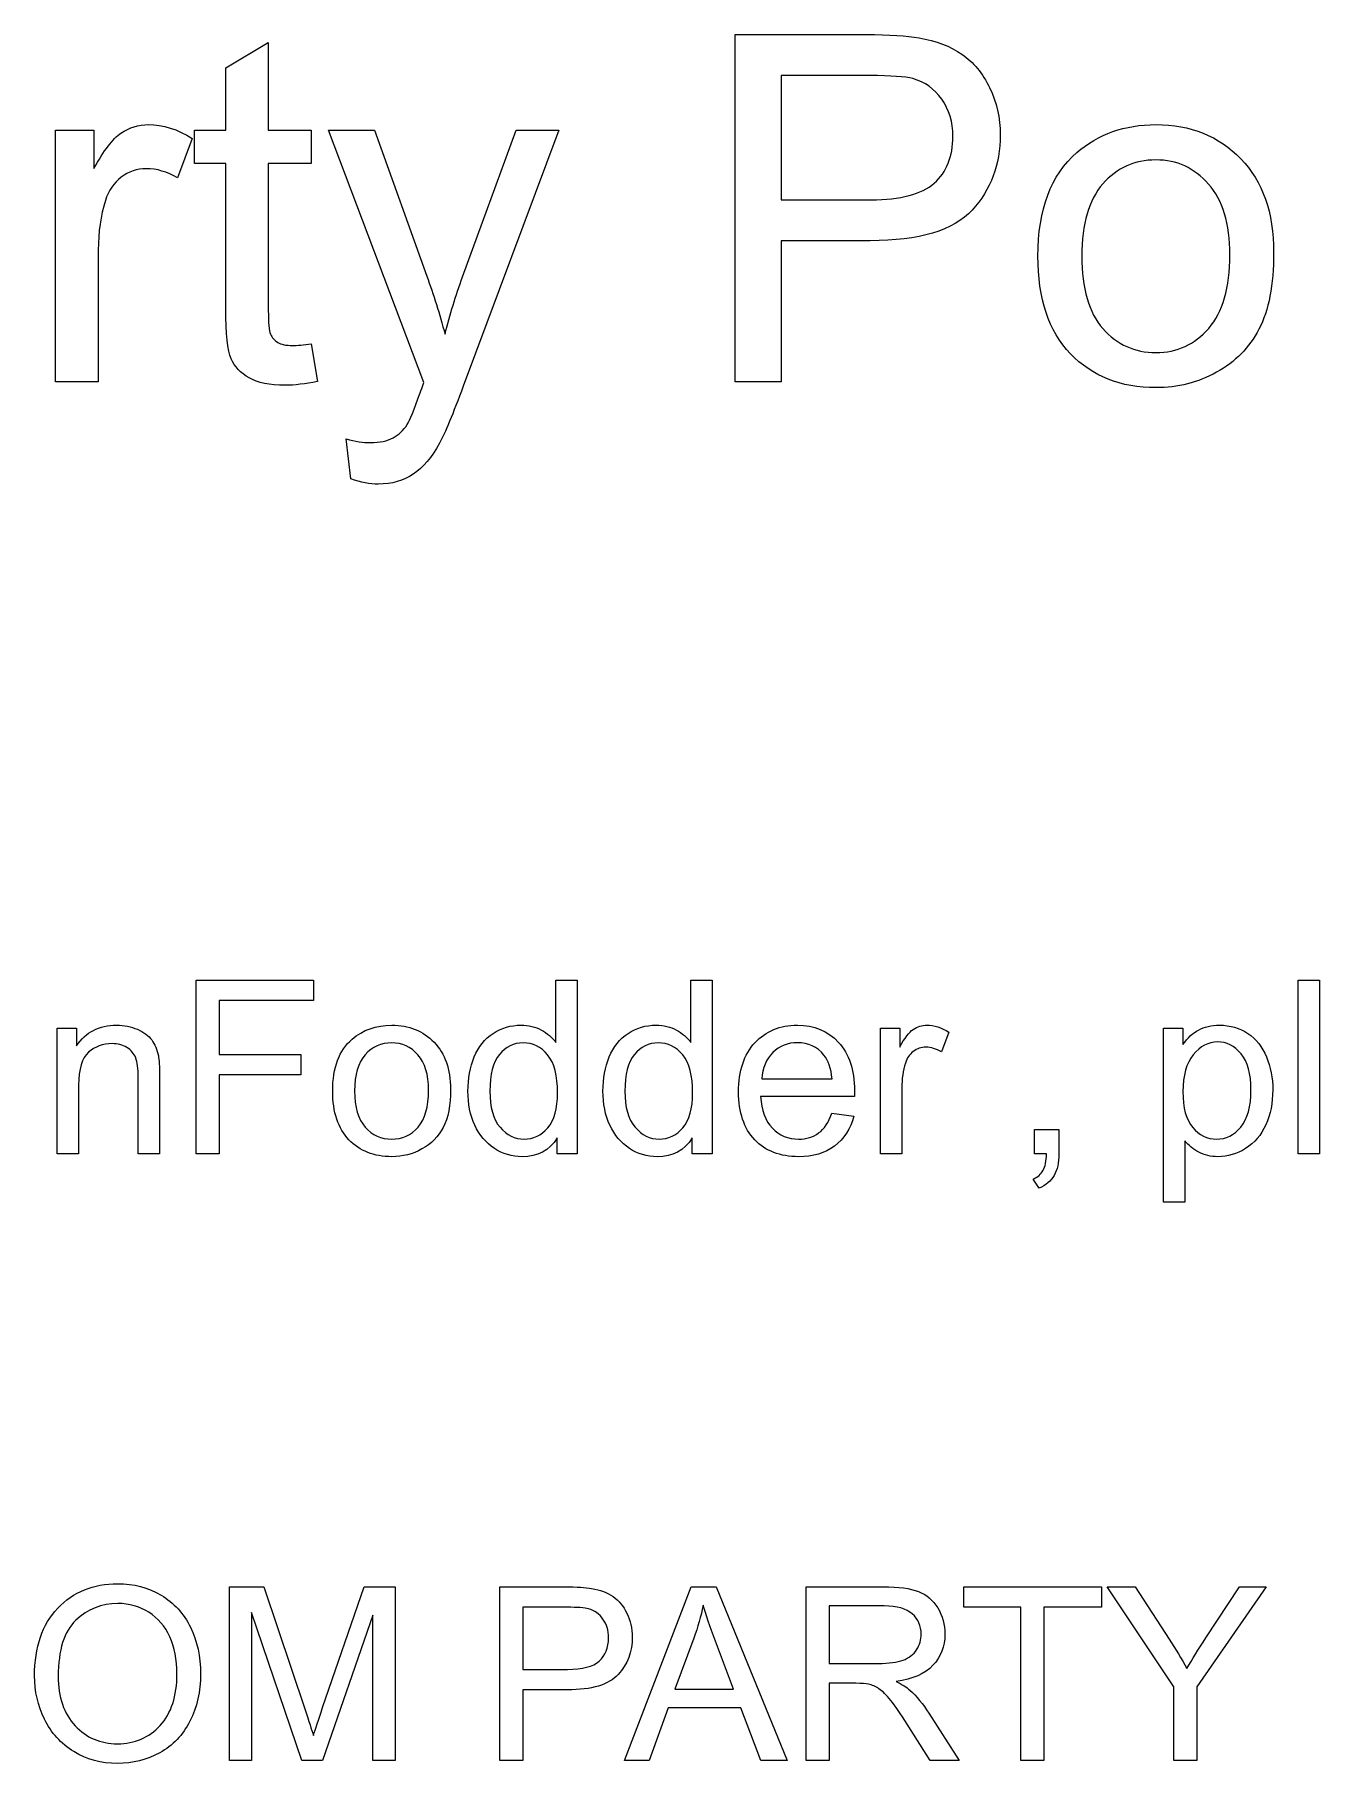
# Model space of a CAD drawing. Extents: x 33 to 401, y 28 to 278.
# Drawn here: x 188.98 to 211.4, y 248.21 to 278.37 of the extents above; entities that cross this region are included whole.
import ezdxf

# ---------------------------------------------------------------- set-up
doc = ezdxf.new("R2010")
doc.units = 0
doc.layers.add('Layer_1', color=7, linetype='CONTINUOUS')

msp = doc.modelspace()

# ---------------------------------------------------------------- linework, layer by layer
at = {"layer": 'Layer_1', "color": 7}
for p, q in [((192.31844, 277.787329), (193.05844, 278.233813)), ((193.05844, 278.233813), (193.05844, 276.700057)), ((201.20673, 272.309631), (201.20673, 278.370243)), ((201.20673, 278.370243), (203.4929, 278.370243)), ((192.31844, 276.700057), (192.31844, 277.787329)), ((203.55904, 277.655038), (202.00875, 277.655038)), ((202.00875, 277.655038), (202.00875, 275.488765)), ((189.34596, 272.309631), (189.34596, 276.700061)), ((189.34596, 276.700061), (190.01569, 276.700061)), ((190.01569, 276.700061), (190.01569, 276.034468)), ((191.77273, 276.121281), (191.77273, 276.700057)), ((191.77273, 276.700057), (192.31844, 276.700057)), ((193.05844, 276.700057), (193.80672, 276.700057)), ((193.80672, 276.700057), (193.80672, 276.121281)), ((195.77445, 272.301357), (194.1084, 276.700055)), ((194.1084, 276.700055), (194.91042, 276.700055)), ((194.91042, 276.700055), (195.82406, 274.157574)), ((196.44831, 274.141038), (197.38675, 276.700055)), ((198.13089, 276.700055), (196.46071, 272.235211)), ((197.38675, 276.700055), (198.13089, 276.700055)), ((191.73134, 276.559501), (191.47503, 275.869104)), ((192.31844, 276.121281), (191.77273, 276.121281)), ((192.31844, 273.595337), (192.31844, 276.121281)), ((193.80672, 276.121281), (193.05844, 276.121281)), ((193.05844, 276.121281), (193.05844, 273.554)), ((202.00875, 275.488765), (203.57558, 275.488765)), ((190.0901, 274.608199), (190.0901, 272.309631)), ((203.56318, 274.773562), (202.00875, 274.773562)), ((202.00875, 274.773562), (202.00875, 272.309629)), ((206.49013, 274.504846), (206.49013, 274.504846)), ((207.25494, 274.504846), (207.25494, 274.504846)), ((193.80671, 272.975228), (193.80667, 272.975224)), ((193.80667, 272.975224), (193.91415, 272.3179)), ((190.0901, 272.309631), (189.34596, 272.309631)), ((202.00875, 272.309629), (201.20673, 272.309631)), ((194.49707, 270.618779), (194.41437, 271.317444)), ((194.49701, 270.618772), (194.49707, 270.618779)), ((191.80058, 258.842796), (191.80058, 261.873102)), ((191.80058, 261.873102), (193.8449, 261.873102)), ((193.8449, 261.873102), (193.8449, 261.515501)), ((198.07617, 260.785829), (198.07617, 261.873101)), ((198.07617, 261.873101), (198.44617, 261.873101)), ((198.44617, 261.873101), (198.44617, 258.842795)), ((200.43262, 260.785829), (200.43262, 261.873101)), ((200.43262, 261.873101), (200.80262, 261.873101)), ((200.80262, 261.873101), (200.80262, 258.842795)), ((211.03041, 258.842796), (211.03041, 261.873102)), ((211.03041, 261.873102), (211.40248, 261.873102)), ((211.40248, 261.873102), (211.40248, 258.842796)), ((193.8449, 261.515501), (192.20159, 261.515501)), ((192.20159, 261.515501), (192.20159, 260.577057)), ((189.37592, 258.842796), (189.37592, 261.038011)), ((189.37592, 261.038011), (189.71079, 261.038011)), ((189.71079, 261.038011), (189.71079, 260.725885)), ((203.74197, 258.842796), (203.74197, 261.038011)), ((203.74197, 261.038011), (204.07684, 261.038011)), ((204.07684, 261.038011), (204.07684, 260.705215)), ((204.93467, 260.967727), (204.80651, 260.622529)), ((208.68224, 258.001504), (208.68224, 261.038011)), ((208.68224, 261.038011), (209.02123, 261.038011)), ((209.02123, 261.038011), (209.02123, 260.752757)), ((192.20159, 260.577057), (193.62373, 260.577057)), ((193.62373, 260.577057), (193.62373, 260.219456)), ((189.74803, 260.041683), (189.74803, 258.84279)), ((190.78775, 258.842793), (190.78775, 260.178112)), ((191.15982, 260.192582), (191.15982, 258.842793)), ((193.62373, 260.219456), (192.20159, 260.219456)), ((192.20159, 260.219456), (192.20159, 258.842796)), ((201.67078, 260.151244), (202.89655, 260.151244)), ((201.67078, 260.151244), (201.67078, 260.151244)), ((194.18183, 259.940404), (194.18183, 259.940404)), ((194.56424, 259.940404), (194.56424, 259.940404)), ((196.92482, 259.938337), (196.92482, 259.938337)), ((199.28127, 259.938337), (199.28127, 259.938337)), ((203.28729, 259.84532), (201.65018, 259.84532)), ((204.11406, 259.992085), (204.11406, 258.842801)), ((209.01917, 259.928001), (209.01917, 259.928001)), ((202.89248, 259.549731), (202.89241, 259.54973)), ((202.89241, 259.54973), (203.27689, 259.50219)), ((198.10098, 258.842796), (198.10098, 259.119782)), ((200.45742, 258.842796), (200.45742, 259.119782)), ((206.43121, 258.842796), (206.43121, 259.266543)), ((206.43121, 259.266543), (206.85496, 259.266543)), ((206.85496, 259.266543), (206.85496, 258.842796)), ((189.74803, 258.84279), (189.37592, 258.842796)), ((191.15982, 258.842793), (190.78775, 258.842793)), ((192.20159, 258.842796), (191.80058, 258.842796)), ((198.44617, 258.842795), (198.10098, 258.842796)), ((200.80262, 258.842795), (200.45742, 258.842796)), ((204.11406, 258.842801), (203.74197, 258.842796)), ((206.64202, 258.842796), (206.43121, 258.842796)), ((209.05431, 259.070176), (209.05431, 258.001507)), ((211.40248, 258.842796), (211.03041, 258.842796)), ((206.50974, 258.24335), (206.40639, 258.402513)), ((209.05431, 258.001507), (208.68224, 258.001504)), ((192.37936, 248.259464), (192.37936, 251.289769)), ((192.37936, 251.289769), (192.98294, 251.289769)), ((192.98294, 251.289769), (193.70021, 249.144164)), ((194.00614, 249.181371), (194.73167, 251.289769)), ((194.73167, 251.289769), (195.27118, 251.289769)), ((195.27118, 251.289769), (195.27118, 248.259464)), ((197.09639, 248.259464), (197.09639, 251.289769)), ((197.09639, 251.289769), (198.23947, 251.289769)), ((199.27713, 248.259464), (200.44088, 251.289769)), ((200.44088, 251.289769), (200.8729, 251.289769)), ((200.8729, 251.289769), (202.11313, 248.259464)), ((202.44386, 248.259464), (202.44386, 251.289769)), ((202.44386, 251.289769), (203.78745, 251.289769)), ((205.19511, 250.932168), (205.19511, 251.289769)), ((205.19511, 251.289769), (207.59703, 251.289769)), ((207.59703, 251.289769), (207.59703, 250.932168)), ((208.86414, 249.543106), (207.69626, 251.289769)), ((207.69626, 251.289769), (208.18408, 251.289769)), ((208.18408, 251.289769), (208.78146, 250.37613)), ((210.47438, 251.289769), (209.26515, 249.543106)), ((209.42018, 250.398868), (210.00723, 251.289769)), ((210.00723, 251.289769), (210.47438, 251.289769)), ((203.80398, 250.954905), (202.84486, 250.954905)), ((202.84486, 250.954905), (202.84487, 249.952383)), ((193.64233, 248.259464), (192.7659, 250.839151)), ((192.7659, 250.839151), (192.7659, 248.259464)), ((194.88464, 250.795743), (194.00407, 248.259464)), ((194.88464, 248.259464), (194.88464, 250.795743)), ((197.49744, 250.932167), (197.49739, 249.849031)), ((198.27259, 250.932167), (197.49744, 250.932167)), ((206.1935, 250.932168), (205.19511, 250.932168)), ((206.1935, 248.259464), (206.1935, 250.932168)), ((207.59703, 250.932168), (206.59451, 250.932168)), ((206.59451, 250.932168), (206.59451, 248.259464)), ((200.48429, 250.392667), (200.1515, 249.503832)), ((201.17882, 249.503832), (200.86256, 250.343057)), ((197.49739, 249.849031), (198.28081, 249.849031)), ((202.84487, 249.952383), (203.70684, 249.952383)), ((188.97905, 249.735342), (188.97905, 249.735342)), ((189.39246, 249.729142), (189.39246, 249.729142)), ((198.2746, 249.491428), (197.49738, 249.491428)), ((197.49738, 249.491428), (197.49738, 248.259462)), ((200.1515, 249.503832), (201.17882, 249.503832)), ((203.30996, 249.605125), (202.84487, 249.605125)), ((202.84487, 249.605125), (202.84487, 248.259471)), ((208.86414, 248.259464), (208.86414, 249.543106)), ((209.26515, 249.543106), (209.26515, 248.259464)), ((200.03574, 249.177237), (199.70295, 248.259464)), ((201.30285, 249.177237), (200.03574, 249.177237)), ((201.65631, 248.259464), (201.30285, 249.177237)), ((204.61014, 248.259466), (204.20913, 248.889918)), ((204.5874, 249.084221), (205.1145, 248.259466)), ((192.7659, 248.259464), (192.37936, 248.259464)), ((194.00407, 248.259464), (193.64233, 248.259464)), ((195.27118, 248.259464), (194.88464, 248.259464)), ((197.49738, 248.259462), (197.09639, 248.259464)), ((199.70295, 248.259464), (199.27713, 248.259464)), ((202.11313, 248.259464), (201.65631, 248.259464)), ((202.84487, 248.259471), (202.44386, 248.259464)), ((205.1145, 248.259466), (204.61014, 248.259466)), ((206.59451, 248.259464), (206.1935, 248.259464)), ((209.26515, 248.259464), (208.86414, 248.259464))]:
    msp.add_line(p, q, dxfattribs=at)
for points in [[(203.4929, 278.370243), (203.895287, 278.370243), (204.20259, 278.35095), (204.41481, 278.312363)], [(204.41481, 278.312363), (204.712463, 278.262756), (204.961887, 278.167672), (205.16308, 278.02711)], [(205.16308, 278.02711), (205.364273, 277.889306), (205.525503, 277.695002), (205.64677, 277.444199)], [(204.30732, 277.601298), (204.172273, 277.637125), (203.922847, 277.655038), (203.55904, 277.655038)], [(204.81168, 277.24163), (204.6849, 277.423531), (204.51678, 277.54342), (204.30732, 277.601298)], [(205.00598, 276.592574), (205.00598, 276.846133), (204.941213, 277.062485), (204.81168, 277.24163)], [(205.64677, 277.444199), (205.770797, 277.193396), (205.83281, 276.917789), (205.83281, 276.617377)], [(190.01569, 276.034468), (190.186563, 276.345905), (190.34366, 276.551232), (190.48698, 276.650451)], [(190.48698, 276.650451), (190.633047, 276.74967), (190.792897, 276.79928), (190.96653, 276.79928)], [(190.96653, 276.79928), (191.217337, 276.79928), (191.472273, 276.719354), (191.73134, 276.559501)], [(204.67939, 275.778153), (204.897117, 275.971078), (205.00598, 276.242552), (205.00598, 276.592574)], [(205.83281, 276.617377), (205.83281, 276.10199), (205.668823, 275.665152), (205.34085, 275.306862)], [(207.16813, 276.311454), (207.54571, 276.636671), (208.005973, 276.79928), (208.54892, 276.79928)], [(208.54892, 276.79928), (209.1525, 276.79928), (209.645837, 276.600842), (210.02893, 276.203967)], [(206.49013, 274.504846), (206.49013, 275.317889), (206.71613, 275.920091), (207.16813, 276.311454)], [(190.92933, 276.030334), (190.766717, 276.030334), (190.620643, 275.980725), (190.49111, 275.881506)], [(191.47503, 275.869104), (191.29313, 275.976591), (191.11123, 276.030334), (190.92933, 276.030334)], [(208.54892, 276.183297), (208.176847, 276.183297), (207.868167, 276.044115), (207.62288, 275.765751)], [(209.46669, 275.761617), (209.221403, 276.042737), (208.91548, 276.183297), (208.54892, 276.183297)], [(210.02893, 276.203967), (210.412023, 275.809848), (210.60357, 275.264145), (210.60357, 274.566858)], [(190.49111, 275.881506), (190.361577, 275.785043), (190.269247, 275.649996), (190.21412, 275.476363)], [(203.57558, 275.488765), (204.09372, 275.488765), (204.461657, 275.585228), (204.67939, 275.778153)], [(207.62288, 275.765751), (207.377587, 275.487387), (207.25494, 275.067085), (207.25494, 274.504846)], [(209.83876, 274.529651), (209.83876, 275.072598), (209.714737, 275.483253), (209.46669, 275.761617)], [(190.21412, 275.476363), (190.13144, 275.21178), (190.0901, 274.922392), (190.0901, 274.608199)], [(205.34085, 275.306862), (205.012877, 274.951329), (204.42032, 274.773562), (203.56318, 274.773562)], [(207.0565, 272.801591), (206.67892, 273.19571), (206.49013, 273.763461), (206.49013, 274.504846)], [(207.25494, 274.504846), (207.25494, 273.942607), (207.377587, 273.520927), (207.62288, 273.239807)], [(209.47083, 273.243941), (209.716117, 273.525061), (209.83876, 273.953631), (209.83876, 274.529651)], [(210.60357, 274.566858), (210.60357, 274.001862), (210.518133, 273.556756), (210.34726, 273.231539)], [(195.82406, 274.157574), (195.942567, 273.835113), (196.048673, 273.496116), (196.14238, 273.140582)], [(196.14238, 273.140582), (196.22782, 273.482336), (196.329797, 273.815821), (196.44831, 274.141038)], [(192.40934, 272.714771), (192.34874, 272.85533), (192.31844, 273.148852), (192.31844, 273.595337)], [(193.05844, 273.554), (193.05844, 273.341782), (193.07084, 273.205356), (193.09564, 273.144722)], [(193.09564, 273.144722), (193.123173, 273.084089), (193.165893, 273.035857), (193.2238, 273.000028)], [(193.2238, 273.000028), (193.2844, 272.964201), (193.369837, 272.946288), (193.48011, 272.946288)], [(193.48011, 272.946288), (193.562797, 272.946288), (193.671663, 272.955935), (193.80671, 272.975228)], [(207.62288, 273.239807), (207.868167, 272.961444), (208.176847, 272.822262), (208.54892, 272.822262)], [(208.54892, 272.822262), (208.918233, 272.822262), (209.225537, 272.962822), (209.47083, 273.243941)], [(210.34726, 273.231539), (210.17914, 272.909078), (209.93247, 272.658275), (209.60725, 272.47913)], [(192.72353, 272.379907), (192.574703, 272.465346), (192.469973, 272.576967), (192.40934, 272.714771)], [(208.54892, 272.210413), (207.934313, 272.210413), (207.43684, 272.407472), (207.0565, 272.801591)], [(193.35192, 272.25175), (193.08182, 272.25175), (192.872357, 272.294469), (192.72353, 272.379907)], [(209.60725, 272.47913), (209.28479, 272.299985), (208.932013, 272.210413), (208.54892, 272.210413)], [(193.91415, 272.3179), (193.70469, 272.2738), (193.51728, 272.25175), (193.35192, 272.25175)], [(195.48098, 271.565485), (195.527847, 271.639899), (195.603637, 271.824556), (195.70835, 272.119456)], [(195.70835, 272.119456), (195.72215, 272.160796), (195.744183, 272.22143), (195.77445, 272.301357)], [(196.46071, 272.235211), (196.281563, 271.752898), (196.142383, 271.420791), (196.04317, 271.23889)], [(195.23706, 271.333974), (195.33628, 271.389094), (195.417587, 271.466264), (195.48098, 271.565485)], [(194.41437, 271.317444), (194.576983, 271.273344), (194.718923, 271.251294), (194.84019, 271.251294)], [(194.84019, 271.251294), (195.005557, 271.251294), (195.137847, 271.278854), (195.23706, 271.333974)], [(196.04317, 271.23889), (195.910877, 270.993599), (195.75929, 270.814454), (195.58841, 270.701455)], [(194.97656, 270.527822), (194.833247, 270.527822), (194.673397, 270.558139), (194.49701, 270.618772)], [(195.58841, 270.701455), (195.417537, 270.5857), (195.213587, 270.527822), (194.97656, 270.527822)], [(189.71079, 260.725885), (189.872017, 260.967042), (190.104903, 261.08762), (190.40945, 261.08762)], [(190.40945, 261.08762), (190.541743, 261.08762), (190.66301, 261.063503), (190.77325, 261.01527)], [(190.77325, 261.01527), (190.884877, 260.968417), (190.96825, 260.906405), (191.02337, 260.829235)], [(194.52083, 260.843708), (194.709623, 261.006316), (194.939757, 261.08762), (195.21123, 261.08762)], [(195.21123, 261.08762), (195.513017, 261.08762), (195.759687, 260.988401), (195.95124, 260.789964)], [(196.65197, 260.533649), (196.725003, 260.712794), (196.834557, 260.849909), (196.98063, 260.944993)], [(196.98063, 260.944993), (197.126703, 261.040078), (197.29, 261.08762), (197.47052, 261.08762)], [(197.47052, 261.08762), (197.602813, 261.08762), (197.720637, 261.05937), (197.82399, 261.00287)], [(197.82399, 261.00287), (197.927343, 260.94775), (198.011403, 260.875403), (198.07617, 260.785829)], [(199.00841, 260.533649), (199.08145, 260.712794), (199.191007, 260.849909), (199.33708, 260.944993)], [(199.33708, 260.944993), (199.483147, 261.040078), (199.646443, 261.08762), (199.82697, 261.08762)], [(199.82697, 261.08762), (199.959263, 261.08762), (200.077087, 261.05937), (200.18044, 261.00287)], [(200.18044, 261.00287), (200.283787, 260.94775), (200.367847, 260.875403), (200.43262, 260.785829)], [(201.55089, 260.781698), (201.741063, 260.985647), (201.987733, 261.087622), (202.2909, 261.087622)], [(202.2909, 261.087622), (202.58442, 261.087622), (202.8242, 260.987714), (203.01024, 260.787899)], [(204.07684, 260.705215), (204.16228, 260.860933), (204.240827, 260.963597), (204.31248, 261.013206)], [(204.31248, 261.013206), (204.38552, 261.062813), (204.465447, 261.087616), (204.55226, 261.087616)], [(204.55226, 261.087616), (204.67766, 261.087616), (204.80513, 261.047653), (204.93467, 260.967727)], [(209.02123, 260.752757), (209.101157, 260.864378), (209.19142, 260.94775), (209.29202, 261.002871)], [(209.29202, 261.002871), (209.392613, 261.059371), (209.51457, 261.087621), (209.65789, 261.087621)], [(209.65789, 261.087621), (209.845303, 261.087621), (210.010667, 261.03939), (210.15398, 260.942927)], [(210.15398, 260.942927), (210.297293, 260.846464), (210.40547, 260.710039), (210.47851, 260.53365)], [(189.9196, 260.614258), (189.80522, 260.513661), (189.74803, 260.322803), (189.74803, 260.041683)], [(190.33094, 260.765154), (190.172467, 260.765154), (190.035353, 260.714855), (189.9196, 260.614258)], [(190.58933, 260.696944), (190.51629, 260.742417), (190.43016, 260.765154), (190.33094, 260.765154)], [(190.74435, 260.51711), (190.715417, 260.592902), (190.663743, 260.652847), (190.58933, 260.696944)], [(191.02337, 260.829235), (191.078503, 260.752065), (191.117087, 260.660426), (191.13912, 260.554317)], [(194.18183, 259.940404), (194.18183, 260.346925), (194.29483, 260.648027), (194.52083, 260.843708)], [(195.21123, 260.779629), (195.025197, 260.779629), (194.870857, 260.710038), (194.74821, 260.570856)], [(195.67012, 260.568789), (195.547473, 260.709349), (195.39451, 260.779629), (195.21123, 260.779629)], [(195.95124, 260.789964), (196.142787, 260.592905), (196.23856, 260.320053), (196.23856, 259.97141)], [(197.50566, 260.779629), (197.3403, 260.779629), (197.201807, 260.712105), (197.09018, 260.577057)], [(197.93354, 260.568789), (197.817787, 260.709349), (197.67516, 260.779629), (197.50566, 260.779629)], [(199.86211, 260.779629), (199.696743, 260.779629), (199.55825, 260.712105), (199.44663, 260.577057)], [(200.28999, 260.568789), (200.174237, 260.709349), (200.03161, 260.779629), (199.86211, 260.779629)], [(201.26564, 259.921802), (201.26564, 260.291117), (201.360723, 260.577749), (201.55089, 260.781698)], [(201.86302, 260.61013), (201.747267, 260.495753), (201.683187, 260.342791), (201.67078, 260.151244)], [(202.29503, 260.781696), (202.124157, 260.781696), (201.980153, 260.724507), (201.86302, 260.61013)], [(202.75599, 260.566722), (202.637477, 260.710038), (202.483823, 260.781696), (202.29503, 260.781696)], [(203.01024, 260.787899), (203.196273, 260.588084), (203.28929, 260.306964), (203.28929, 259.94454)], [(204.31455, 260.628739), (204.249817, 260.580506), (204.203653, 260.512982), (204.17606, 260.426167)], [(204.53366, 260.703149), (204.452353, 260.703149), (204.379317, 260.678346), (204.31455, 260.628739)], [(204.80651, 260.622529), (204.715557, 260.676276), (204.624607, 260.703149), (204.53366, 260.703149)], [(209.62275, 260.796165), (209.464277, 260.796165), (209.323717, 260.721751), (209.20107, 260.572923)], [(210.03409, 260.587393), (209.919717, 260.726574), (209.782603, 260.796165), (209.62275, 260.796165)], [(190.78775, 260.178112), (190.78775, 260.329697), (190.773283, 260.442696), (190.74435, 260.51711)], [(191.13912, 260.554317), (191.15292, 260.485415), (191.15982, 260.364837), (191.15982, 260.192582)], [(194.74821, 260.570856), (194.625563, 260.431674), (194.56424, 260.221523), (194.56424, 259.940404)], [(195.85615, 259.952806), (195.85615, 260.224279), (195.79414, 260.429607), (195.67012, 260.568789)], [(196.54241, 259.938337), (196.54241, 260.157445), (196.57893, 260.355882), (196.65197, 260.533649)], [(197.09018, 260.577057), (196.97994, 260.44201), (196.92482, 260.229103), (196.92482, 259.938337)], [(198.10718, 259.907331), (198.10718, 260.207743), (198.0493, 260.428229), (197.93354, 260.568789)], [(198.89886, 259.938337), (198.89886, 260.157445), (198.935377, 260.355882), (199.00841, 260.533649)], [(199.44663, 260.577057), (199.33639, 260.44201), (199.28127, 260.229103), (199.28127, 259.938337)], [(200.46362, 259.907331), (200.46362, 260.207743), (200.405743, 260.428229), (200.28999, 260.568789)], [(202.89655, 260.151244), (202.880017, 260.335901), (202.833163, 260.474393), (202.75599, 260.566722)], [(204.17606, 260.426167), (204.134727, 260.293876), (204.11406, 260.149182), (204.11406, 259.992085)], [(209.20107, 260.572923), (209.079803, 260.425473), (209.01917, 260.210499), (209.01917, 259.928001)], [(210.20772, 259.959007), (210.20772, 260.238749), (210.149843, 260.448211), (210.03409, 260.587393)], [(210.47851, 260.53365), (210.551543, 260.358639), (210.58806, 260.166403), (210.58806, 259.956941)], [(194.46502, 259.088776), (194.276227, 259.285835), (194.18183, 259.569711), (194.18183, 259.940404)], [(194.56424, 259.940404), (194.56424, 259.659284), (194.625563, 259.448444), (194.74821, 259.307884)], [(195.67218, 259.309951), (195.794827, 259.450511), (195.85615, 259.664796), (195.85615, 259.952806)], [(196.23856, 259.97141), (196.23856, 259.688912), (196.19584, 259.466359), (196.1104, 259.30375)], [(196.6623, 259.340957), (196.582373, 259.51459), (196.54241, 259.713716), (196.54241, 259.938337)], [(196.92482, 259.938337), (196.92482, 259.657217), (196.984077, 259.447066), (197.10259, 259.307884)], [(197.93561, 259.297549), (198.04999, 259.431218), (198.10718, 259.634479), (198.10718, 259.907331)], [(199.01875, 259.340957), (198.938823, 259.51459), (198.89886, 259.713716), (198.89886, 259.938337)], [(199.28127, 259.938337), (199.28127, 259.657217), (199.340523, 259.447066), (199.45903, 259.307884)], [(200.29206, 259.297549), (200.406433, 259.431218), (200.46362, 259.634479), (200.46362, 259.907331)], [(201.54676, 259.088778), (201.359347, 259.287215), (201.26564, 259.56489), (201.26564, 259.921802)], [(201.65018, 259.84532), (201.66398, 259.604163), (201.732193, 259.419506), (201.85482, 259.291349)], [(203.28929, 259.94454), (203.28929, 259.922493), (203.288623, 259.88942), (203.28729, 259.84532)], [(209.01917, 259.928001), (209.01917, 259.645504), (209.076357, 259.436731), (209.19073, 259.301683)], [(210.02996, 259.307884), (210.148467, 259.448444), (210.20772, 259.665485), (210.20772, 259.959007)], [(210.58806, 259.956941), (210.58806, 259.732321), (210.54741, 259.529749), (210.46611, 259.349226)], [(202.66304, 259.206599), (202.7595, 259.278257), (202.83598, 259.392634), (202.89248, 259.549731)], [(203.27689, 259.50219), (203.216223, 259.277569), (203.103913, 259.103247), (202.93996, 258.979224)], [(194.74821, 259.307884), (194.870857, 259.168702), (195.025197, 259.099111), (195.21123, 259.099111)], [(195.21123, 259.099111), (195.39589, 259.099111), (195.54954, 259.169391), (195.67218, 259.309951)], [(196.1104, 259.30375), (196.02634, 259.142519), (195.903007, 259.017118), (195.7404, 258.927546)], [(197.00337, 258.937881), (196.857297, 259.034344), (196.743607, 259.168702), (196.6623, 259.340957)], [(197.10259, 259.307884), (197.221097, 259.168702), (197.360967, 259.099111), (197.5222, 259.099111)], [(198.10098, 259.119782), (197.961793, 258.902052), (197.757153, 258.793187), (197.48706, 258.793187)], [(197.5222, 259.099111), (197.684807, 259.099111), (197.82261, 259.165257), (197.93561, 259.297549)], [(199.35981, 258.937881), (199.213743, 259.034344), (199.100057, 259.168702), (199.01875, 259.340957)], [(199.45903, 259.307884), (199.577543, 259.168702), (199.717413, 259.099111), (199.87864, 259.099111)], [(200.45742, 259.119782), (200.31824, 258.902052), (200.1136, 258.793187), (199.8435, 258.793187)], [(199.87864, 259.099111), (200.041253, 259.099111), (200.17906, 259.165257), (200.29206, 259.297549)], [(201.85482, 259.291349), (201.977467, 259.163191), (202.13043, 259.099112), (202.31371, 259.099112)], [(202.31371, 259.099112), (202.450137, 259.099112), (202.56658, 259.134941), (202.66304, 259.206599)], [(209.19073, 259.301683), (209.30511, 259.166635), (209.443603, 259.099111), (209.60621, 259.099111)], [(209.60621, 259.099111), (209.771577, 259.099111), (209.912827, 259.168702), (210.02996, 259.307884)], [(210.46611, 259.349226), (210.386183, 259.170081), (210.26905, 259.032278), (210.11471, 258.935815)], [(195.21123, 258.793187), (194.90393, 258.793187), (194.655193, 258.891717), (194.46502, 259.088776)], [(195.7404, 258.927546), (195.579167, 258.837973), (195.402777, 258.793187), (195.21123, 258.793187)], [(197.48706, 258.793187), (197.312047, 258.793187), (197.150817, 258.841418), (197.00337, 258.937881)], [(199.8435, 258.793187), (199.668493, 258.793187), (199.507263, 258.841418), (199.35981, 258.937881)], [(202.31157, 258.793189), (201.99049, 258.793189), (201.735553, 258.891719), (201.54676, 259.088778)], [(202.93996, 258.979224), (202.775973, 258.855201), (202.56651, 258.793189), (202.31157, 258.793189)], [(206.58002, 258.555475), (206.61722, 258.621622), (206.637887, 258.717395), (206.64202, 258.842796)], [(206.85496, 258.842796), (206.85496, 258.687078), (206.827393, 258.561677), (206.77226, 258.466592)], [(209.29615, 258.871738), (209.19831, 258.924105), (209.117697, 258.990251), (209.05431, 259.070176)], [(209.63101, 258.793188), (209.50699, 258.793188), (209.39537, 258.819371), (209.29615, 258.871738)], [(210.11471, 258.935815), (209.961743, 258.84073), (209.80051, 258.793188), (209.63101, 258.793188)], [(206.40639, 258.402513), (206.484937, 258.436966), (206.542813, 258.487954), (206.58002, 258.555475)], [(206.77226, 258.466592), (206.717127, 258.370129), (206.62962, 258.295715), (206.50974, 258.24335)], [(189.3842, 250.915632), (189.654293, 251.200886), (190.002937, 251.343513), (190.43013, 251.343513)], [(190.43013, 251.343513), (190.70987, 251.343513), (190.96205, 251.276678), (191.18667, 251.143008)], [(198.23947, 251.289769), (198.440663, 251.289769), (198.594313, 251.280122), (198.70042, 251.260829)], [(198.70042, 251.260829), (198.849247, 251.236022), (198.97396, 251.18848), (199.07456, 251.118202)], [(203.78745, 251.289769), (204.05755, 251.289769), (204.26288, 251.262209), (204.40344, 251.207089)], [(190.43219, 250.998315), (190.148317, 250.998315), (189.903717, 250.900474), (189.69839, 250.704793)], [(190.9717, 250.845353), (190.811847, 250.947328), (190.63201, 250.998315), (190.43219, 250.998315)], [(191.18667, 251.143008), (191.41129, 251.009339), (191.582167, 250.822615), (191.6993, 250.582836)], [(199.07456, 251.118202), (199.175153, 251.0493), (199.25577, 250.952148), (199.31641, 250.826747)], [(200.64759, 250.971443), (200.60899, 250.77714), (200.554557, 250.584214), (200.48429, 250.392667)], [(200.86256, 250.343057), (200.7661, 250.597994), (200.694443, 250.807456), (200.64759, 250.971443)], [(204.29594, 250.816412), (204.192587, 250.908741), (204.0286, 250.954905), (203.80398, 250.954905)], [(204.40344, 251.207089), (204.543993, 251.153342), (204.656303, 251.057569), (204.74037, 250.919768)], [(188.97905, 249.735342), (188.97905, 250.238326), (189.1141, 250.631756), (189.3842, 250.915632)], [(189.69839, 250.704793), (189.494437, 250.51049), (189.39246, 250.185273), (189.39246, 249.729142)], [(191.33756, 250.417472), (191.25488, 250.602129), (191.132927, 250.744756), (190.9717, 250.845353)], [(198.64673, 250.905297), (198.579203, 250.92321), (198.45449, 250.932167), (198.27259, 250.932167)], [(198.89891, 250.725463), (198.83551, 250.816414), (198.75145, 250.876358), (198.64673, 250.905297)], [(198.99601, 250.400935), (198.99601, 250.527714), (198.963643, 250.63589), (198.89891, 250.725463)], [(199.31641, 250.826747), (199.37841, 250.701345), (199.40941, 250.563541), (199.40941, 250.413335)], [(204.45303, 250.462946), (204.45303, 250.606261), (204.400667, 250.724083), (204.29594, 250.816412)], [(204.74037, 250.919768), (204.82443, 250.781964), (204.86646, 250.629691), (204.86646, 250.462949)], [(191.46366, 249.77255), (191.46366, 250.019219), (191.421627, 250.234193), (191.33756, 250.417472)], [(191.6993, 250.582836), (191.817813, 250.344435), (191.87707, 250.073651), (191.87707, 249.770482)], [(198.83271, 249.993725), (198.941577, 250.090188), (198.99601, 250.225924), (198.99601, 250.400935)], [(199.40941, 250.413335), (199.40941, 250.155642), (199.327417, 249.937223), (199.16343, 249.758078)], [(204.37243, 250.190094), (204.426163, 250.274154), (204.45303, 250.365105), (204.45303, 250.462946)], [(204.86646, 250.462949), (204.86646, 250.247975), (204.796867, 250.066763), (204.65768, 249.919312)], [(208.78146, 250.37613), (208.891707, 250.205253), (208.99437, 250.034377), (209.08945, 249.8635)], [(209.08945, 249.8635), (209.180403, 250.021974), (209.290647, 250.20043), (209.42018, 250.398868)], [(204.13678, 250.008193), (204.240133, 250.04678), (204.318683, 250.107413), (204.37243, 250.190094)], [(191.17013, 248.869246), (191.365817, 249.081464), (191.46366, 249.382565), (191.46366, 249.77255)], [(191.87707, 249.770482), (191.87707, 249.46318), (191.815057, 249.188262), (191.69103, 248.945727)], [(199.16343, 249.758078), (198.999443, 249.580311), (198.703167, 249.491428), (198.2746, 249.491428)], [(198.28081, 249.849031), (198.539883, 249.849031), (198.72385, 249.897262), (198.83271, 249.993725)], [(203.70684, 249.952383), (203.89012, 249.952383), (204.033433, 249.970986), (204.13678, 250.008193)], [(204.65768, 249.919312), (204.5185, 249.771862), (204.303527, 249.678156), (204.01276, 249.638193)], [(189.15269, 248.978799), (189.03693, 249.2172), (188.97905, 249.469381), (188.97905, 249.735342)], [(189.39246, 249.729142), (189.39246, 249.363962), (189.490303, 249.075952), (189.68599, 248.865112)], [(203.5332, 249.590655), (203.487733, 249.600302), (203.41332, 249.605125), (203.30996, 249.605125)], [(203.71511, 249.510035), (203.655843, 249.548622), (203.595207, 249.575495), (203.5332, 249.590655)], [(203.91974, 249.307464), (203.843953, 249.403927), (203.775743, 249.47145), (203.71511, 249.510035)], [(204.01276, 249.638193), (204.118867, 249.587206), (204.199483, 249.536908), (204.25461, 249.487298)], [(204.25461, 249.487298), (204.371743, 249.379811), (204.482673, 249.245452), (204.5874, 249.084221)], [(193.70021, 249.144164), (193.766343, 248.944349), (193.814577, 248.794832), (193.84491, 248.695613)], [(193.84491, 248.695613), (193.879377, 248.805856), (193.93312, 248.967775), (194.00614, 249.181371)], [(204.20913, 248.889918), (204.091997, 249.071819), (203.995533, 249.211001), (203.91974, 249.307464)], [(189.66325, 248.414493), (189.43863, 248.552297), (189.268443, 248.740399), (189.15269, 248.978799)], [(189.68599, 248.865112), (189.88305, 248.655651), (190.129717, 248.55092), (190.42599, 248.55092)], [(190.42599, 248.55092), (190.727783, 248.55092), (190.97583, 248.657029), (191.17013, 248.869246)], [(191.69103, 248.945727), (191.56701, 248.703192), (191.39131, 248.519223), (191.16393, 248.393822)], [(190.42806, 248.207787), (190.142807, 248.207787), (189.88787, 248.276689), (189.66325, 248.414493)], [(191.16393, 248.393822), (190.936557, 248.269799), (190.691267, 248.207787), (190.42806, 248.207787)]]:
    msp.add_open_spline(points, degree=3, dxfattribs=at)

doc.saveas('drawing.dxf')
